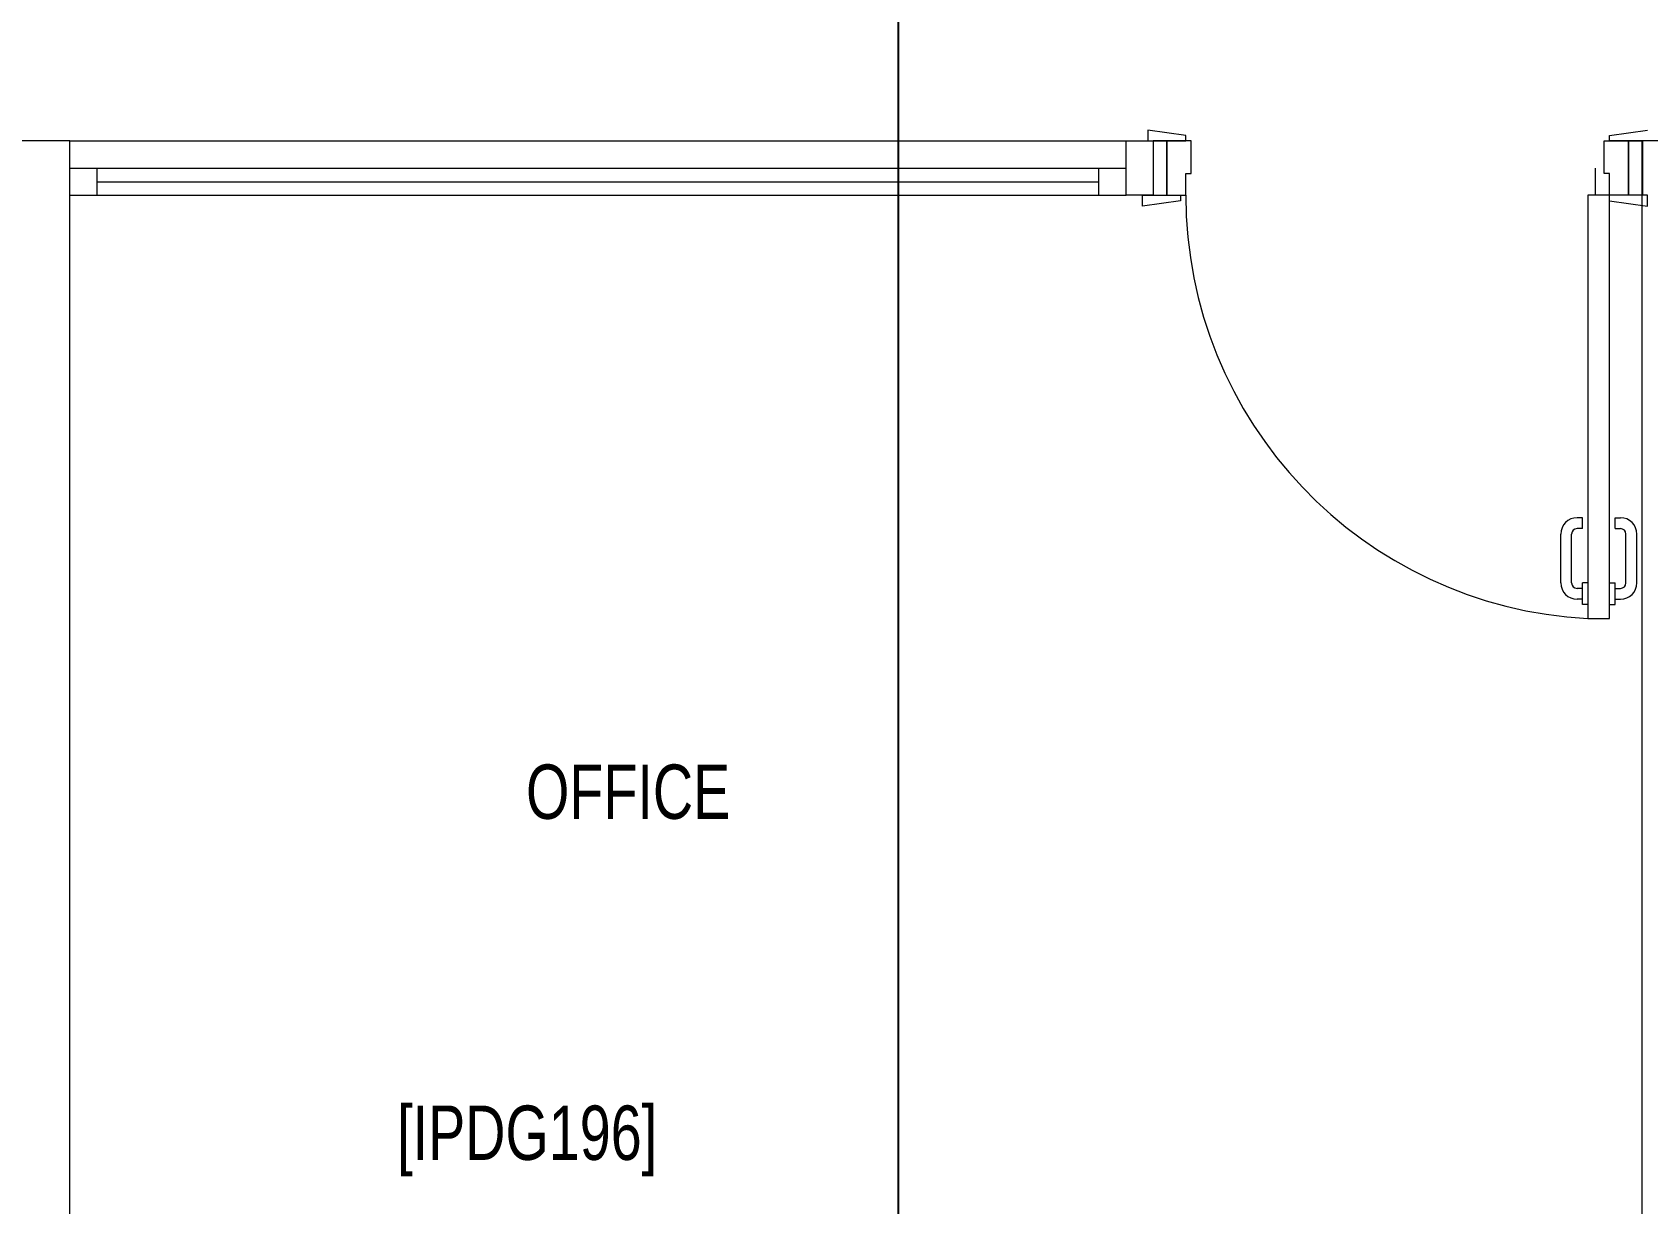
# Model space of a CAD drawing. Header units: metres. Extents: x -18745 to 220762, y -1579758 to -1356048.
# Drawn here: x 164919 to 167892, y -1452989 to -1450833 of the extents above; entities that cross this region are included whole.
import ezdxf

# ---------------------------------------------------------------- set-up
doc = ezdxf.new("R2010")
doc.units = ezdxf.units.M
doc.layers.get('0').update_dxf_attribs({"lineweight": 0})
for name, color, linetype, lineweight in [('A-100 - Copy$0$72_EGR_BASE_TEXT', 8, 'Continuous', 0), ('A-100 - Copy$0$Aluminum', 8, 'Continuous', 0), ('A-100 - Copy$0$Ola wall', 8, 'Continuous', 0), ('A-100 - Copy$0$Walls', 8, 'Continuous', 0), ('A-100 - Copy$0$Wooden Joinery', 8, 'Continuous', 0)]:
    doc.layers.add(name, color=color, linetype=linetype, lineweight=lineweight)
doc.layers.add('A-100 - Copy$0$axes', color=8, linetype='Continuous')
doc.styles.add('A-100 - Copy$0$X3G_ENTITY_2587EA', font='swisscl.ttf', dxfattribs={"height": 200})

# ---------------------------------------------------------------- blocks, each defined once
blk = doc.blocks.new('A-100 - Copy')
at = {"layer": 'A-100 - Copy$0$Aluminum'}
for p, q in [((164988.1, -1451032.7, 0), (166931.9, -1451032.7, 0)), ((164988.1, -1451082.7, 0), (166931.9, -1451082.7, 0)), ((165038.1, -1451132.7, 0), (165038.1, -1451082.7, 0)), ((166881.9, -1451132.7, 0), (166881.9, -1451082.7, 0)), ((167795.8, -1451132.7, 0), (167795.8, -1451082.7, 0)), ((165038.1, -1451107.7, 0), (166881.9, -1451107.7, 0)), ((164988.1, -1451132.7, 0), (166931.9, -1451132.7, 0))]:
    blk.add_line(p, q, dxfattribs=at)
at = {"layer": 'A-100 - Copy$0$Aluminum', "elevation": 0}
blk.add_lwpolyline([(166931.9, -1451032.7), (166981.9, -1451032.7), (166981.9, -1451132.7), (166931.9, -1451132.7)], close=True, dxfattribs=at)
at = {"layer": 'A-100 - Copy$0$axes'}
blk.add_line((166513.3, -1477297.4, 0), (166513.3, -1391762.7, 0), dxfattribs=at)
at = {"layer": 'A-100 - Copy$0$Ola wall'}
for p, q in [((164988.1, -1451032.7, 0), (164838.1, -1451032.7, 0)), ((168031.9, -1451032.7, 0), (167881.9, -1451032.7, 0))]:
    blk.add_line(p, q, dxfattribs=at)
at = {"layer": 'A-100 - Copy$0$Walls'}
for p, q in [((164988.1, -1454972.7, 0), (164988.1, -1451032.7, 0)), ((167881.9, -1454972.7, 0), (167881.9, -1451032.7, 0))]:
    blk.add_line(p, q, dxfattribs=at)
at = {"layer": 'A-100 - Copy$0$Wooden Joinery'}
for p, q in [((167041.9, -1451022.7, 0), (166971.9, -1451012.7, 0)), ((166971.9, -1451012.7, 0), (166971.9, -1451032.7, 0)), ((166971.9, -1451032.7, 0), (167041.9, -1451032.7, 0)), ((167006.9, -1451032.7, 0), (166981.9, -1451032.7, 0)), ((166981.9, -1451032.7, 0), (166981.9, -1451132.7, 0)), ((167051.9, -1451032.7, 0), (167006.9, -1451032.7, 0)), ((167006.9, -1451032.7, 0), (167006.9, -1451132.7, 0)), ((167006.9, -1451132.7, 0), (167006.9, -1451032.7, 0)), ((167041.9, -1451032.7, 0), (167041.9, -1451022.7, 0)), ((167051.9, -1451092.7, 0), (167051.9, -1451032.7, 0)), ((167811.9, -1451092.7, 0), (167811.9, -1451032.7, 0)), ((167811.9, -1451032.7, 0), (167856.9, -1451032.7, 0)), ((167821.9, -1451022.7, 0), (167891.9, -1451012.7, 0)), ((167821.9, -1451032.7, 0), (167821.9, -1451022.7, 0)), ((167891.9, -1451032.7, 0), (167821.9, -1451032.7, 0)), ((167856.9, -1451032.7, 0), (167856.9, -1451132.7, 0)), ((167856.9, -1451132.7, 0), (167856.9, -1451032.7, 0)), ((167856.9, -1451032.7, 0), (167881.9, -1451032.7, 0)), ((167882.1, -1451032.7, 0), (167882.1, -1451132.7, 0)), ((167041.9, -1451132.7, 0), (167041.9, -1451092.7, 0)), ((167041.9, -1451092.7, 0), (167051.9, -1451092.7, 0)), ((167821.9, -1451092.7, 0), (167811.9, -1451092.7, 0)), ((167821.9, -1451132.7, 0), (167821.9, -1451092.7, 0)), ((166961.9, -1451152.7, 0), (166961.9, -1451132.7, 0)), ((166961.9, -1451132.7, 0), (167031.9, -1451132.7, 0)), ((167031.9, -1451142.7, 0), (166961.9, -1451152.7, 0)), ((166981.9, -1451132.7, 0), (167006.9, -1451132.7, 0)), ((167006.9, -1451132.7, 0), (167041.9, -1451132.7, 0)), ((167031.9, -1451132.7, 0), (167031.9, -1451142.7, 0)), ((167781.9, -1451132.7, 0), (167781.9, -1451911.7, 0)), ((167821.9, -1451132.7, 0), (167781.9, -1451132.7, 0)), ((167891.9, -1451132.7, 0), (167821.9, -1451132.7, 0)), ((167821.9, -1451911.7, 0), (167821.9, -1451132.7, 0)), ((167856.9, -1451132.7, 0), (167821.9, -1451132.7, 0)), ((167821.9, -1451142.7, 0), (167891.9, -1451152.7, 0)), ((167881.9, -1451132.7, 0), (167856.9, -1451132.7, 0)), ((167891.9, -1451152.7, 0), (167891.9, -1451132.7, 0)), ((167771.9, -1451726.2, 0), (167761.9, -1451726.2, 0)), ((167771.9, -1451746.2, 0), (167761.9, -1451746.2, 0)), ((167771.9, -1451746.2, 0), (167771.9, -1451726.2, 0)), ((167831.9, -1451726.2, 0), (167841.9, -1451726.2, 0)), ((167831.9, -1451746.2, 0), (167831.9, -1451726.2, 0)), ((167831.9, -1451746.2, 0), (167841.9, -1451746.2, 0)), ((167731.9, -1451846.2, 0), (167731.9, -1451756.2, 0)), ((167751.9, -1451846.2, 0), (167751.9, -1451756.2, 0)), ((167851.9, -1451846.2, 0), (167851.9, -1451756.2, 0)), ((167871.9, -1451846.2, 0), (167871.9, -1451756.2, 0)), ((167771.9, -1451856.2, 0), (167761.9, -1451856.2, 0)), ((167771.9, -1451886.2, 0), (167771.9, -1451846.2, 0)), ((167781.9, -1451846.2, 0), (167771.9, -1451846.2, 0)), ((167821.9, -1451846.2, 0), (167831.9, -1451846.2, 0)), ((167831.9, -1451886.2, 0), (167831.9, -1451846.2, 0)), ((167831.9, -1451856.2, 0), (167841.9, -1451856.2, 0)), ((167771.9, -1451876.2, 0), (167761.9, -1451876.2, 0)), ((167781.9, -1451886.2, 0), (167771.9, -1451886.2, 0)), ((167821.9, -1451886.2, 0), (167831.9, -1451886.2, 0)), ((167831.9, -1451876.2, 0), (167841.9, -1451876.2, 0)), ((167781.9, -1451911.7, 0), (167821.9, -1451911.7, 0))]:
    blk.add_line(p, q, dxfattribs=at)
for centre, radius, start, end in [((167821.9, -1451132.7, 0), 780, 180, 267.0605), ((167761.9, -1451756.2, 0), 30, 90, 180), ((167761.9, -1451756.2, 0), 10, 90, 180), ((167841.9, -1451756.2, 0), 30, 0, 90), ((167841.9, -1451756.2, 0), 10, 0, 90), ((167761.9, -1451846.2, 0), 30, 180, 270), ((167761.9, -1451846.2, 0), 10, 180, 270), ((167841.9, -1451846.2, 0), 10, 270, 0), ((167841.9, -1451846.2, 0), 30, 270, 0)]:
    blk.add_arc(centre, radius, start, end, dxfattribs=at)
at = {"layer": 'A-100 - Copy$0$72_EGR_BASE_TEXT', "char_height": 100, "attachment_point": 2, "style": 'A-100 - Copy$0$X3G_ENTITY_2587EA'}
for s, insert in [('OFFICE', (166015.5, -1452180.5)), ('[IPDG196]', (165829.7, -1452808.3))]:
    blk.add_mtext(s, dxfattribs=dict(at, insert=insert))

msp = doc.modelspace()

# ---------------------------------------------------------------- block references
msp.add_blockref('A-100 - Copy', (0, 0))

doc.saveas('drawing.dxf')
